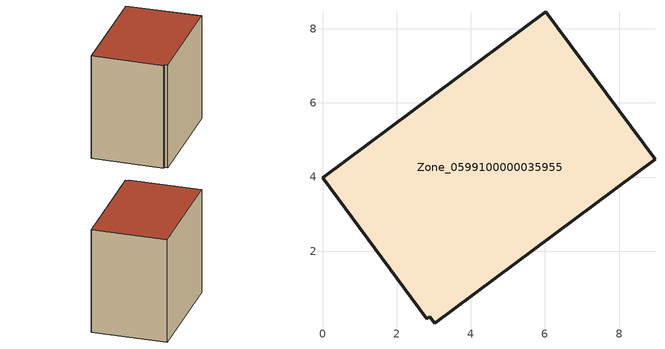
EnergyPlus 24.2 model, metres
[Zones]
Zone_0599100000035955
 floor ground (C_G): 2.89,0.23 2.82,0.18 0,3.98 6.02,8.46 8.97,4.48 3.02,0.05 z0
 wall outside (C_F): 8.97,4.48 6.02,8.46 0,3.98 2.82,0.18 2.89,0.23 3.02,0.05 8.97,4.48 z0:7.09
 roof outside (C_R): 3.02,0.05 8.97,4.48 6.02,8.46 0,3.98 2.82,0.18 2.89,0.23 z7.09
[BUILDING]
Pand.0599100000035955: North Axis=0; Terrain=City; Loads Convergence Tolerance Value=0.04; Temperature Convergence Tolerance Value=0.4; Solar Distribution=FullExterior; Maximum Number of Warmup Days=25; Minimum Number of Warmup Days=1
[Site:Location]
Rotterdam.The.Hague.AP_ZH_NLD Design_Conditions: Latitude=51.96; Longitude=4.45; Time Zone=1; Elevation=-4.5
[SITE:GROUNDTEMPERATURE:BUILDINGSURFACE]
18, 18, 18, 18, 18, 18, 18, 18, 18, 18, 18, 18
[MATERIAL] Thermal Absorptance=0.9; Solar Absorptance=0.7; Visible Absorptance=0.7
Name | Roughness | Thickness | Conductivity | Density | Specific Heat
G.TI.1946 | MediumSmooth | 0.15 | 1 | 540 | 1210
F.TI.1946 | Rough | 0.3 | 0.857143 | 1920 | 840
R.TI.1946 | MediumRough | 0.2 | 0.1 | 1500 | 1000
[CONSTRUCTION]
C_G: G.TI.1946
C_F: F.TI.1946
C_R: R.TI.1946
[ZONE]
Zone_0599100000035955: Type=1; Multiplier=1; Ceiling Height=Autocalculate; Volume=Autocalculate; Floor Area=autocalculate; Part of Total Floor Area=Yes
[ZONEINFILTRATION:DESIGNFLOWRATE]
Infil_Zone_0599100000035955: Zone or ZoneList or Space or SpaceList=Zone_0599100000035955; Schedule=AlwaysOn; Design Flow Rate Calculation Method=Flow/Area; Flow Rate per Floor Area=0.003; Constant Term Coefficient=1; Temperature Term Coefficient=0; Velocity Term Coefficient=0; Velocity Squared Term Coefficient=0
[HVACTEMPLATE:ZONE:IDEALLOADSAIRSYSTEM]
Zone_0599100000035955: Maximum Heating Supply Air Temperature=50; Minimum Cooling Supply Air Temperature=13; Maximum Heating Supply Air Humidity Ratio=0.0156; Minimum Cooling Supply Air Humidity Ratio=0.0077; Heating Limit=NoLimit; Cooling Limit=NoLimit; Dehumidification Control Type=ConstantSensibleHeatRatio; Cooling Sensible Heat Ratio=0.7; Dehumidification Setpoint=60; Humidification Control Type=None; Humidification Setpoint=30; Outdoor Air Method=None; Outdoor Air Flow Rate per Person=0.00944; Outdoor Air Flow Rate per Zone Floor Area=0; Outdoor Air Flow Rate per Zone=0; Demand Controlled Ventilation Type=None; Outdoor Air Economizer Type=NoEconomizer; Heat Recovery Type=None; Sensible Heat Recovery Effectiveness=0.7; Latent Heat Recovery Effectiveness=0.65
[ZONECONTROL:THERMOSTAT]
ThermostatControl_Zone_0599100000035955: Zone or ZoneList=Zone_0599100000035955; Control Type Schedule=DualSetpointControlType; Control 1=Thermostat_Zone_0599100000035955; Temperature Difference Between Cutout And Setpoint=0
[THERMOSTATSETPOINT:DUALSETPOINT]
Thermostat_Zone_0599100000035955: Heating Setpoint Temperature Schedule=HeatingSetpoint_Zone_0599100000035955; Cooling Setpoint Temperature Schedule=CoolingSetpoint_Zone_0599100000035955
[SCHEDULE:COMPACT]
HeatingSetpoint_Zone_0599100000035955: Through: 12/31, For: AllDays, Until: 24:00, 21
CoolingSetpoint_Zone_0599100000035955: Through: 12/31, For: AllDays, Until: 24:00, 24
DualSetpointControlType: Through: 12/31, For: AllDays, Until: 24:00, 4
AlwaysOn: Through: 12/31, For: AllDays, Until: 24:00, 1
